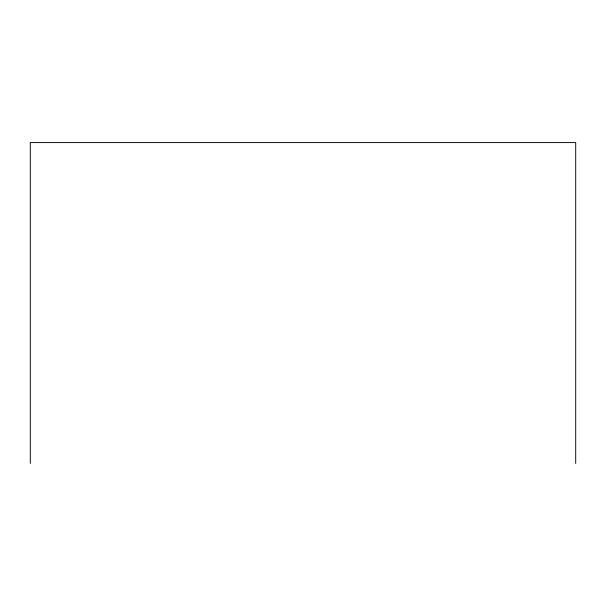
<?xml version="1.0" encoding="UTF-8"?>
<svg xmlns="http://www.w3.org/2000/svg" width="606" height="606" viewBox="0 0 606 606"><rect width="100%" height="100%" fill="white"/><g stroke="black" fill="none" stroke-linecap="round" stroke-linejoin="round"><path stroke-width="0.91" d="M575.7 463.416L575.7 142.584L30.3 142.584L30.3 463.416"/></g></svg>
